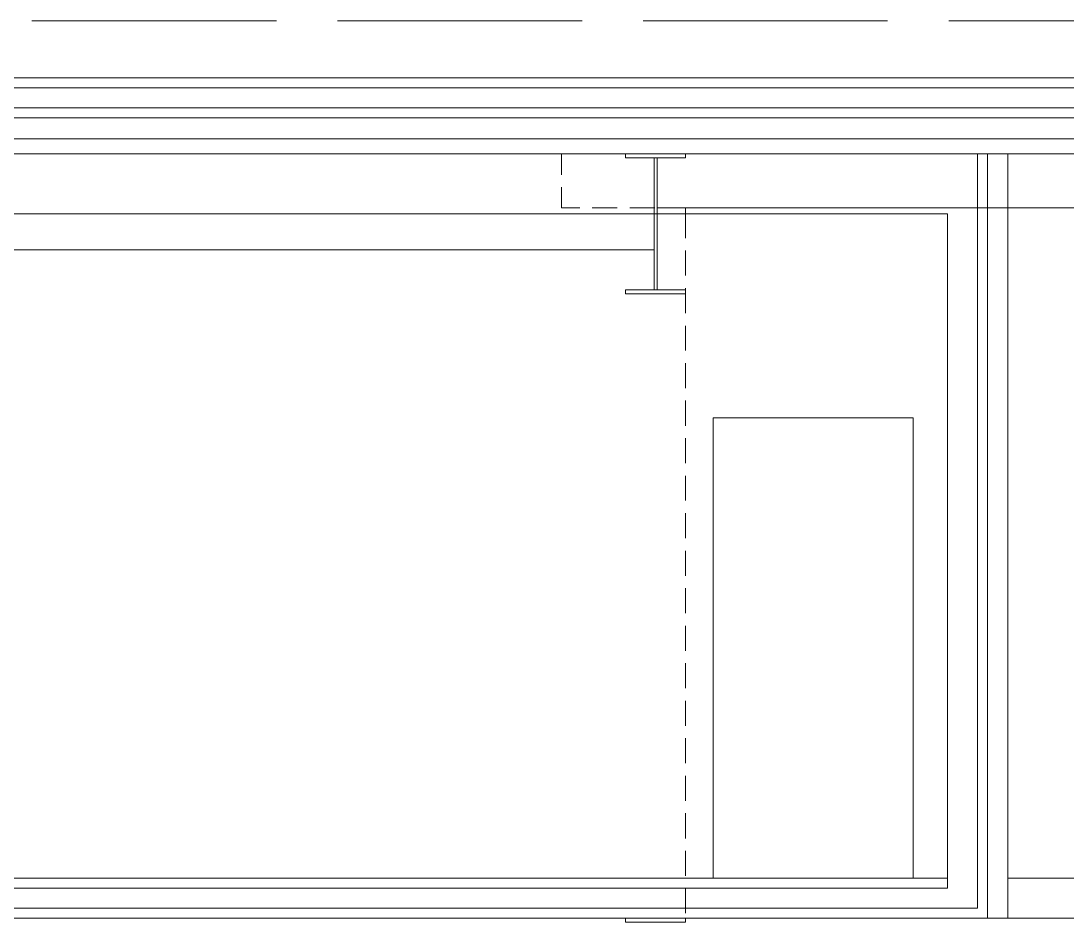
# Model space of a CAD drawing. Header units: millimetres. Extents: x 2546.3 to 2611.3, y 1346 to 1389.8.
# Drawn here: x 2594.29 to 2604.56, y 1380.96 to 1389.79 of the extents above; entities that cross this region are included whole.
import ezdxf

# ---------------------------------------------------------------- set-up
doc = ezdxf.new("R2010")
doc.units = ezdxf.units.MM
doc.linetypes.add('ACAD_ISO02W100', pattern=[15, 12, -3])
for name, color, linetype, lineweight in [('projection', 145, 'Continuous', 5), ('sect3', 251, 'Continuous', 15), ('wall sections', 7, 'Continuous', 5)]:
    doc.layers.add(name, color=color, linetype=linetype, lineweight=lineweight)
doc.layers.add('sect2', color=177, linetype='Continuous')
doc.layers.add('small section', color=35, linetype='Continuous')

msp = doc.modelspace()

# ---------------------------------------------------------------- linework, layer by layer
at = {"layer": 'projection', "color": 7, "linetype": 'ACAD_ISO02W100', "ltscale": 0.2}
msp.add_lwpolyline([(2546.397, 1389.787), (2611.271, 1389.787), (2611.271, 1347.605), (2546.397, 1347.605)], close=True, dxfattribs=at)
at = {"layer": 'sect2', "linetype": 'Continuous', "lineweight": 0}
for points in [[(2547.544, 1389.228), (2595.697, 1389.228)], [(2595.697, 1389.228), (2610.993, 1389.228)], [(2586.433, 1381.37), (2603.386, 1381.37)], [(2603.976, 1381.37), (2606.854, 1381.37)]]:
    msp.add_lwpolyline(points, dxfattribs=at)
at = {"layer": 'sect3', "linetype": 'Continuous', "lineweight": 0}
for points in [[(2547.84, 1388.481), (2611.111, 1388.481)], [(2600.533, 1387.951), (2611.157, 1387.951)], [(2586.433, 1387.539), (2600.504, 1387.539)]]:
    msp.add_lwpolyline(points, dxfattribs=at)
at = {"layer": 'small section', "linetype": 'Continuous', "lineweight": 0}
for points in [[(2594.55, 1388.481), (2594.305, 1388.481)], [(2594.919, 1388.481), (2594.673, 1388.481)], [(2595.287, 1388.481), (2595.041, 1388.481)], [(2595.655, 1388.481), (2595.41, 1388.481)], [(2596.024, 1388.481), (2595.778, 1388.481)], [(2596.392, 1388.481), (2596.146, 1388.481)], [(2596.76, 1388.481), (2596.515, 1388.481)], [(2597.129, 1388.481), (2596.883, 1388.481)], [(2597.497, 1388.481), (2597.251, 1388.481)], [(2597.865, 1388.481), (2597.62, 1388.481)], [(2598.233, 1388.481), (2597.988, 1388.481)], [(2598.602, 1388.481), (2598.356, 1388.481)], [(2598.97, 1388.481), (2598.725, 1388.481)], [(2599.338, 1388.481), (2599.093, 1388.481)], [(2599.596, 1388.277), (2599.596, 1388.481), (2599.462, 1388.481)], [(2600.224, 1388.442), (2600.813, 1388.442), (2600.813, 1388.481), (2600.224, 1388.481), (2600.224, 1388.442)], [(2600.504, 1388.442), (2600.504, 1387.145)], [(2600.533, 1388.442), (2600.533, 1387.145)], [(2599.774, 1387.951), (2599.596, 1387.951), (2599.596, 1388.155)], [(2600.143, 1387.951), (2599.897, 1387.951)], [(2600.511, 1387.951), (2600.265, 1387.951)], [(2600.812, 1387.654), (2600.812, 1387.951), (2600.634, 1387.951)], [(2600.812, 1387.286), (2600.812, 1387.531)], [(2600.224, 1387.106), (2600.813, 1387.106), (2600.813, 1387.145), (2600.224, 1387.145), (2600.224, 1387.106)], [(2600.812, 1386.917), (2600.812, 1387.163)], [(2600.812, 1386.549), (2600.812, 1386.794)], [(2600.812, 1386.181), (2600.812, 1386.426)], [(2600.812, 1385.812), (2600.812, 1386.058)], [(2601.083, 1385.888), (2603.047, 1385.888), (2603.047, 1381.37), (2601.083, 1381.37), (2601.083, 1385.888)], [(2600.812, 1385.444), (2600.812, 1385.689)], [(2600.812, 1385.076), (2600.812, 1385.321)], [(2600.812, 1384.707), (2600.812, 1384.953)], [(2600.812, 1384.339), (2600.812, 1384.584)], [(2600.812, 1383.971), (2600.812, 1384.216)], [(2600.812, 1383.602), (2600.812, 1383.847)], [(2600.812, 1383.234), (2600.812, 1383.48)], [(2600.812, 1382.866), (2600.812, 1383.111)], [(2600.812, 1382.497), (2600.812, 1382.743)], [(2600.812, 1382.129), (2600.812, 1382.375)], [(2600.812, 1381.76), (2600.812, 1382.006)], [(2600.812, 1381.392), (2600.812, 1381.638)], [(2600.812, 1381.024), (2600.812, 1381.269)], [(2600.224, 1380.938), (2600.813, 1380.938), (2600.813, 1380.977), (2600.224, 1380.977), (2600.224, 1380.938)]]:
    msp.add_lwpolyline(points, dxfattribs=at)
at = {"layer": 'wall sections', "linetype": 'Continuous', "lineweight": 0}
for points in [[(2547.839, 1389.13), (2610.993, 1389.13)], [(2547.839, 1388.933), (2610.993, 1388.933)], [(2547.84, 1388.835), (2610.993, 1388.835)], [(2547.84, 1388.629), (2610.993, 1388.629)], [(2603.681, 1388.481), (2603.681, 1381.075)], [(2603.779, 1388.481), (2603.779, 1380.977)], [(2603.976, 1388.481), (2603.976, 1380.977)], [(2586.433, 1387.892), (2603.386, 1387.892)], [(2603.386, 1387.892), (2603.386, 1381.272)], [(2586.433, 1381.272), (2603.386, 1381.272)], [(2586.139, 1381.075), (2603.681, 1381.075)], [(2585.844, 1380.977), (2600.224, 1380.977)], [(2586.041, 1380.977), (2603.779, 1380.977)], [(2600.813, 1380.977), (2607.128, 1380.977)]]:
    msp.add_lwpolyline(points, dxfattribs=at)

doc.saveas('drawing.dxf')
